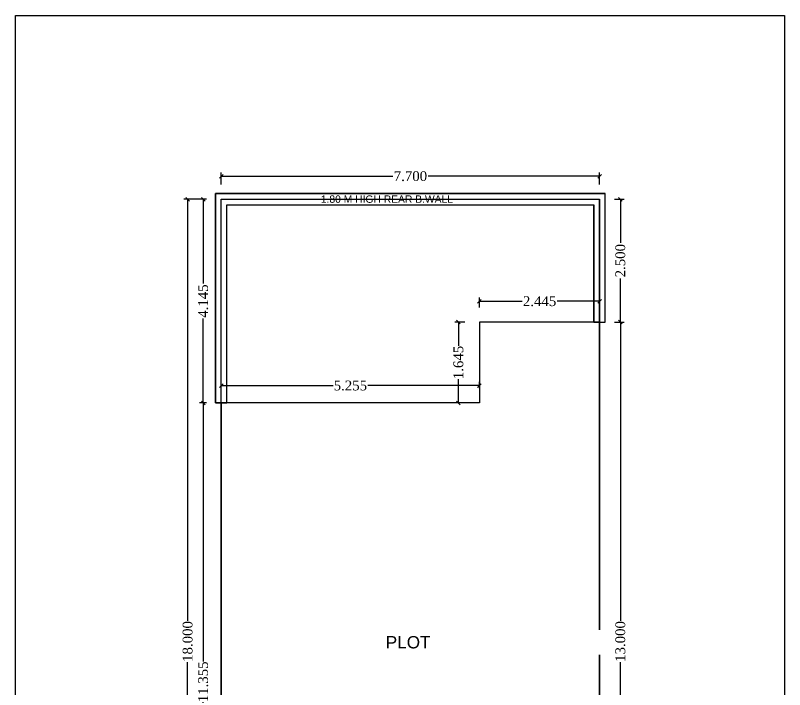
# Model space of a CAD drawing. Header units: metres. Extents: x 188.8 to 259.2, y 208.2 to 248.7.
# Drawn here: x 188.98 to 204.63, y 230.53 to 244.25 of the extents above; entities that cross this region are included whole.
import ezdxf

# ---------------------------------------------------------------- set-up
doc = ezdxf.new("R2010")
doc.units = ezdxf.units.M
doc.header["$LTSCALE"] = 2
doc.header["$MEASUREMENT"] = 0
for name, color, linetype in [('_BoundaryWall', 252, 'Continuous'), ('_Dimension', 87, 'Continuous'), ('_Plot', 7, 'Continuous'), ('_PropWork', 1, 'Continuous'), ('_SitePlan', 50, 'Continuous')]:
    doc.layers.add(name, color=color, linetype=linetype)
doc.styles.add('DRAWING', font='times.ttf', dxfattribs={"height": 0.2})
doc.styles.get("Standard").update_dxf_attribs({"font": 'arial.ttf'})
doc.dimstyles.new('DRAWING', dxfattribs={"dimtxt": 0.2, "dimasz": 0.076, "dimexe": 0.076, "dimexo": 0.3, "dimgap": 0.037, "dimtad": 0, "dimdec": 3, "dimzin": 0, "dimdsep": 46, "dimtxsty": 'DRAWING', "dimblk": 'ARCHTICK', "dimtsz": 0.037, "dimcen": 0.09, "dimclre": 256, "dimclrt": 256, "dimadec": 0, "dimazin": 0, "dimtfac": 1, "dimtdec": 3, "dimtix": 1, "dimtofl": 0, "dimtmove": 2, "dimatfit": 3, "dimfxl": 1, "dimtolj": 1, "dimtzin": 0, "dimarcsym": 0})

# ---------------------------------------------------------------- blocks, each defined once
blk = doc.blocks.new('*D52')
at = {"layer": '_Dimension', "linetype": 'ByBlock', "lineweight": -2, "ltscale": 0.01}
for p, q in [((193.165, 240.811), (193.165, 241.057)), ((200.865, 240.811), (200.865, 241.057))]:
    blk.add_line(p, q, dxfattribs=at)
at = {"layer": '_Dimension', "color": 0, "linetype": 'ByBlock', "lineweight": -2, "ltscale": 0.01}
for p, q in [((193.202, 241.018), (193.128, 240.944)), ((193.165, 240.981), (196.657, 240.981)), ((200.865, 240.981), (197.374, 240.981)), ((200.828, 240.944), (200.902, 241.018))]:
    blk.add_line(p, q, dxfattribs=at)
at = {"layer": 'Defpoints', "color": 0, "ltscale": 0.01}
for p in [(200.865, 240.981), (193.165, 240.511), (200.865, 240.511)]:
    blk.add_point(p, dxfattribs=at)
at = {"layer": '_Dimension', "ltscale": 0.01, "insert": (197.015, 240.981), "char_height": 0.2, "attachment_point": 5, "style": 'DRAWING'}
blk.add_mtext('\\A1;7.700', dxfattribs=at)
blk = doc.blocks.new('_ArchTick')
blk = doc.blocks.new('*D53')
at = {"layer": '_Dimension', "linetype": 'ByBlock', "lineweight": -2, "ltscale": 0.01}
for p, q in [((192.865, 240.511), (192.406, 240.511)), ((192.865, 222.511), (192.406, 222.511))]:
    blk.add_line(p, q, dxfattribs=at)
at = {"layer": '_Dimension', "color": 0, "linetype": 'ByBlock', "lineweight": -2, "ltscale": 0.01}
for p, q in [((192.519, 240.474), (192.445, 240.548)), ((192.482, 240.511), (192.482, 231.932)), ((192.482, 222.511), (192.482, 231.091)), ((192.445, 222.548), (192.519, 222.474))]:
    blk.add_line(p, q, dxfattribs=at)
at = {"layer": 'Defpoints', "color": 0, "ltscale": 0.01}
for p in [(193.165, 240.511), (192.482, 222.511), (193.165, 222.511)]:
    blk.add_point(p, dxfattribs=at)
at = {"layer": '_Dimension', "ltscale": 0.01, "insert": (192.482, 231.511), "char_height": 0.2, "attachment_point": 5, "rotation": 90, "style": 'DRAWING'}
blk.add_mtext('\\A1;18.000', dxfattribs=at)
blk = doc.blocks.new('*D54')
at = {"layer": '_Dimension', "linetype": 'ByBlock', "lineweight": -2, "ltscale": 0.01}
for p, q in [((192.865, 240.511), (192.722, 240.511)), ((192.865, 236.366), (192.722, 236.366))]:
    blk.add_line(p, q, dxfattribs=at)
at = {"layer": '_Dimension', "color": 0, "linetype": 'ByBlock', "lineweight": -2, "ltscale": 0.01}
for p, q in [((192.835, 240.474), (192.761, 240.548)), ((192.798, 240.511), (192.798, 238.796)), ((192.798, 236.366), (192.798, 238.082)), ((192.761, 236.403), (192.835, 236.329))]:
    blk.add_line(p, q, dxfattribs=at)
at = {"layer": 'Defpoints', "color": 0, "ltscale": 0.01}
for p in [(193.165, 240.511), (192.798, 236.366), (193.165, 236.366)]:
    blk.add_point(p, dxfattribs=at)
at = {"layer": '_Dimension', "ltscale": 0.01, "insert": (192.798, 238.439), "char_height": 0.2, "attachment_point": 5, "rotation": 90, "style": 'DRAWING'}
blk.add_mtext('\\A1;4.145', dxfattribs=at)
blk = doc.blocks.new('*D55')
at = {"layer": '_Dimension', "linetype": 'ByBlock', "lineweight": -2, "ltscale": 0.01}
for p, q in [((192.865, 236.366), (192.722, 236.366)), ((192.865, 225.011), (192.722, 225.011))]:
    blk.add_line(p, q, dxfattribs=at)
at = {"layer": '_Dimension', "color": 0, "linetype": 'ByBlock', "lineweight": -2, "ltscale": 0.01}
for p, q in [((192.835, 236.329), (192.761, 236.403)), ((192.798, 236.366), (192.798, 231.105)), ((192.798, 225.011), (192.798, 230.273)), ((192.761, 225.048), (192.835, 224.974))]:
    blk.add_line(p, q, dxfattribs=at)
at = {"layer": 'Defpoints', "color": 0, "ltscale": 0.01}
for p in [(193.165, 236.366), (192.798, 225.011), (193.165, 225.011)]:
    blk.add_point(p, dxfattribs=at)
at = {"layer": '_Dimension', "ltscale": 0.01, "insert": (192.798, 230.689), "char_height": 0.2, "attachment_point": 5, "rotation": 90, "style": 'DRAWING'}
blk.add_mtext('\\A1;11.355', dxfattribs=at)
blk = doc.blocks.new('*D58')
at = {"layer": '_Dimension', "linetype": 'ByBlock', "lineweight": -2, "ltscale": 0.01}
for p, q in [((201.165, 238.011), (201.363, 238.011)), ((201.165, 225.011), (201.363, 225.011))]:
    blk.add_line(p, q, dxfattribs=at)
at = {"layer": '_Dimension', "color": 0, "linetype": 'ByBlock', "lineweight": -2, "ltscale": 0.01}
for p, q in [((201.324, 237.974), (201.25, 238.048)), ((201.287, 238.011), (201.287, 231.932)), ((201.287, 225.011), (201.287, 231.091)), ((201.25, 225.048), (201.324, 224.974))]:
    blk.add_line(p, q, dxfattribs=at)
at = {"layer": 'Defpoints', "color": 0, "ltscale": 0.01}
for p in [(200.865, 238.011), (201.287, 238.011), (200.865, 225.011)]:
    blk.add_point(p, dxfattribs=at)
at = {"layer": '_Dimension', "ltscale": 0.01, "insert": (201.287, 231.511), "char_height": 0.2, "attachment_point": 5, "rotation": 90, "style": 'DRAWING'}
blk.add_mtext('\\A1;13.000', dxfattribs=at)
blk = doc.blocks.new('*D59')
at = {"layer": '_Dimension', "linetype": 'ByBlock', "lineweight": -2, "ltscale": 0.01}
for p, q in [((201.165, 240.511), (201.363, 240.511)), ((201.165, 238.011), (201.363, 238.011))]:
    blk.add_line(p, q, dxfattribs=at)
at = {"layer": '_Dimension', "color": 0, "linetype": 'ByBlock', "lineweight": -2, "ltscale": 0.01}
for p, q in [((201.324, 240.474), (201.25, 240.548)), ((201.287, 240.511), (201.287, 239.622)), ((201.287, 238.011), (201.287, 238.901)), ((201.25, 238.048), (201.324, 237.974))]:
    blk.add_line(p, q, dxfattribs=at)
at = {"layer": 'Defpoints', "color": 0, "ltscale": 0.01}
for p in [(200.865, 240.511), (201.287, 240.511), (200.865, 238.011)]:
    blk.add_point(p, dxfattribs=at)
at = {"layer": '_Dimension', "ltscale": 0.01, "insert": (201.287, 239.261), "char_height": 0.2, "attachment_point": 5, "rotation": 90, "style": 'DRAWING'}
blk.add_mtext('\\A1;2.500', dxfattribs=at)
blk = doc.blocks.new('*D60')
at = {"layer": '_Dimension', "color": 0, "linetype": 'ByBlock', "lineweight": -2, "ltscale": 0.01}
for p, q in [((193.202, 236.756), (193.128, 236.682)), ((193.165, 236.719), (195.44, 236.719)), ((198.42, 236.719), (196.145, 236.719)), ((198.383, 236.682), (198.457, 236.756))]:
    blk.add_line(p, q, dxfattribs=at)
at = {"layer": '_Dimension', "linetype": 'ByBlock', "lineweight": -2, "ltscale": 0.01}
for p, q in [((193.165, 236.666), (193.165, 236.795)), ((198.42, 236.666), (198.42, 236.795))]:
    blk.add_line(p, q, dxfattribs=at)
at = {"layer": 'Defpoints', "color": 0, "ltscale": 0.01}
for p in [(198.42, 236.719), (193.165, 236.366), (198.42, 236.366)]:
    blk.add_point(p, dxfattribs=at)
at = {"layer": '_Dimension', "ltscale": 0.01, "insert": (195.793, 236.719), "char_height": 0.2, "attachment_point": 5, "style": 'DRAWING'}
blk.add_mtext('\\A1;5.255', dxfattribs=at)
blk = doc.blocks.new('*D61')
at = {"layer": '_Dimension', "linetype": 'ByBlock', "lineweight": -2, "ltscale": 0.01}
for p, q in [((198.12, 238.011), (197.916, 238.011)), ((198.12, 236.366), (197.916, 236.366))]:
    blk.add_line(p, q, dxfattribs=at)
at = {"layer": '_Dimension', "color": 0, "linetype": 'ByBlock', "lineweight": -2, "ltscale": 0.01}
for p, q in [((198.029, 237.974), (197.955, 238.048)), ((197.992, 238.011), (197.992, 237.531)), ((197.992, 236.366), (197.992, 236.847)), ((197.955, 236.403), (198.029, 236.329))]:
    blk.add_line(p, q, dxfattribs=at)
at = {"layer": 'Defpoints', "color": 0, "ltscale": 0.01}
for p in [(198.42, 238.011), (197.992, 236.366), (198.42, 236.366)]:
    blk.add_point(p, dxfattribs=at)
at = {"layer": '_Dimension', "ltscale": 0.01, "insert": (197.992, 237.189), "char_height": 0.2, "attachment_point": 5, "rotation": 90, "style": 'DRAWING'}
blk.add_mtext('\\A1;1.645', dxfattribs=at)
blk = doc.blocks.new('*D62')
at = {"layer": '_Dimension', "color": 0, "linetype": 'ByBlock', "lineweight": -2, "ltscale": 0.01}
for p, q in [((198.457, 238.472), (198.383, 238.398)), ((198.42, 238.435), (199.286, 238.435)), ((200.865, 238.435), (199.999, 238.435)), ((200.828, 238.398), (200.902, 238.472))]:
    blk.add_line(p, q, dxfattribs=at)
at = {"layer": '_Dimension', "linetype": 'ByBlock', "lineweight": -2, "ltscale": 0.01}
for p, q in [((198.42, 238.311), (198.42, 238.511)), ((200.865, 238.311), (200.865, 238.511))]:
    blk.add_line(p, q, dxfattribs=at)
at = {"layer": 'Defpoints', "color": 0, "ltscale": 0.01}
for p in [(200.865, 238.435), (198.42, 238.011), (200.865, 238.011)]:
    blk.add_point(p, dxfattribs=at)
at = {"layer": '_Dimension', "ltscale": 0.01, "insert": (199.643, 238.435), "char_height": 0.2, "attachment_point": 5, "style": 'DRAWING'}
blk.add_mtext('\\A1;2.445', dxfattribs=at)

msp = doc.modelspace()

# ---------------------------------------------------------------- linework, layer by layer
at = {"ltscale": 0.01}
for p, q in [((193.0503, 240.6265), (200.9803, 240.6265)), ((193.0503, 236.3665), (193.0503, 240.6265)), ((200.9803, 238.0115), (200.9803, 240.6265)), ((193.1653, 240.5115), (200.8653, 240.5115)), ((193.1653, 236.3665), (193.1653, 240.5115)), ((200.8653, 238.0115), (200.8653, 240.5115)), ((193.2803, 240.3965), (200.7503, 240.3965)), ((193.2803, 236.3665), (193.2803, 240.3965)), ((200.7503, 238.0115), (200.7503, 240.3965)), ((200.8653, 238.0115), (200.9803, 238.0115)), ((193.1653, 236.3665), (193.0503, 236.3665))]:
    msp.add_line(p, q, dxfattribs=at)
at = {"layer": '_BoundaryWall', "ltscale": 0.01}
msp.add_lwpolyline([(193.0503, 240.6265), (193.0503, 236.3665), (193.2803, 236.3665), (193.2803, 240.3965), (200.7503, 240.3965), (200.7503, 238.0115), (200.9803, 238.0115), (200.9803, 240.6265)], close=True, dxfattribs=at)
at = {"layer": '_Plot', "ltscale": 0.01}
msp.add_lwpolyline([(193.1653, 240.5115), (200.8653, 240.5115), (200.8653, 222.5115), (193.1653, 222.5115)], close=True, dxfattribs=at)
at = {"layer": '_PropWork', "ltscale": 0.01}
msp.add_lwpolyline([(200.8653, 238.0115), (198.4203, 238.0115), (198.4203, 236.3665), (193.1653, 236.3665), (193.1653, 225.0115), (200.8653, 225.0115)], close=True, dxfattribs=at)

# ---------------------------------------------------------------- texts
at = {"layer": '_BoundaryWall', "ltscale": 0.01, "insert": (195.1914, 240.5895), "char_height": 0.15, "width": 3.00541, "attachment_point": 1}
msp.add_mtext('1.80 M HIGH REAR B.WALL', dxfattribs=at)

# ---------------------------------------------------------------- dimensions: what is measured, and where the dimension line sits
at = {"layer": '_Dimension', "ltscale": 0.01}
for base, p1, p2, picture, middle in [((200.8653, 240.9811), (193.1653, 240.5115), (200.8653, 240.5115), '*D52', (197.0153, 240.9811)), ((200.8653, 238.4347), (198.4203, 238.0115), (200.8653, 238.0115), '*D62', (199.6428, 238.4347)), ((198.4203, 236.7191), (193.1653, 236.3665), (198.4203, 236.3665), '*D60', (195.7928, 236.7191))]:
    dim = msp.add_linear_dim(base=base, p1=p1, p2=p2, dimstyle='DRAWING', dxfattribs=at)
    dim.commit()
    dim.dimension.update_dxf_attribs({"geometry": picture, "text_midpoint": middle})
for base, p1, p2, picture, middle in [((192.4819, 222.5115), (193.1653, 240.5115), (193.1653, 222.5115), '*D53', (192.4819, 231.5115)), ((192.7978, 236.3665), (193.1653, 240.5115), (193.1653, 236.3665), '*D54', (192.7978, 238.439)), ((201.2866, 240.5115), (200.8653, 238.0115), (200.8653, 240.5115), '*D59', (201.2866, 239.2615)), ((197.9925, 236.3665), (198.4203, 238.0115), (198.4203, 236.3665), '*D61', (197.9925, 237.189)), ((192.7978, 225.0115), (193.1653, 236.3665), (193.1653, 225.0115), '*D55', (192.7978, 230.689))]:
    dim = msp.add_linear_dim(base=base, p1=p1, p2=p2, angle=90, dimstyle='DRAWING', dxfattribs=at)
    dim.commit()
    dim.dimension.update_dxf_attribs({"geometry": picture, "text_midpoint": middle})

# ---------------------------------------------------------------- next in the draw order: texts
at = {"insert": (196.5121, 231.6208), "char_height": 0.25, "width": 4.517248, "attachment_point": 1, "bg_fill": 2}
msp.add_mtext('PLOT ', dxfattribs=at)

# ---------------------------------------------------------------- next in the draw order: linework, layer by layer
at = {"layer": '_SitePlan', "lineweight": -3}
msp.add_lwpolyline([(188.9763, 244.2539), (204.6291, 244.2539), (204.6291, 216.9391), (188.9763, 216.9391)], close=True, dxfattribs=at)

# ---------------------------------------------------------------- next in the draw order: dimensions: what is measured, and where the dimension line sits
at = {"layer": '_Dimension', "ltscale": 0.01}
dim = msp.add_linear_dim(base=(201.2866, 238.0115), p1=(200.8653, 225.0115), p2=(200.8653, 238.0115), angle=90, dimstyle='DRAWING', dxfattribs=at)
dim.commit()
dim.dimension.update_dxf_attribs({"geometry": '*D58', "text_midpoint": (201.2866, 231.5115)})

doc.saveas('drawing.dxf')
